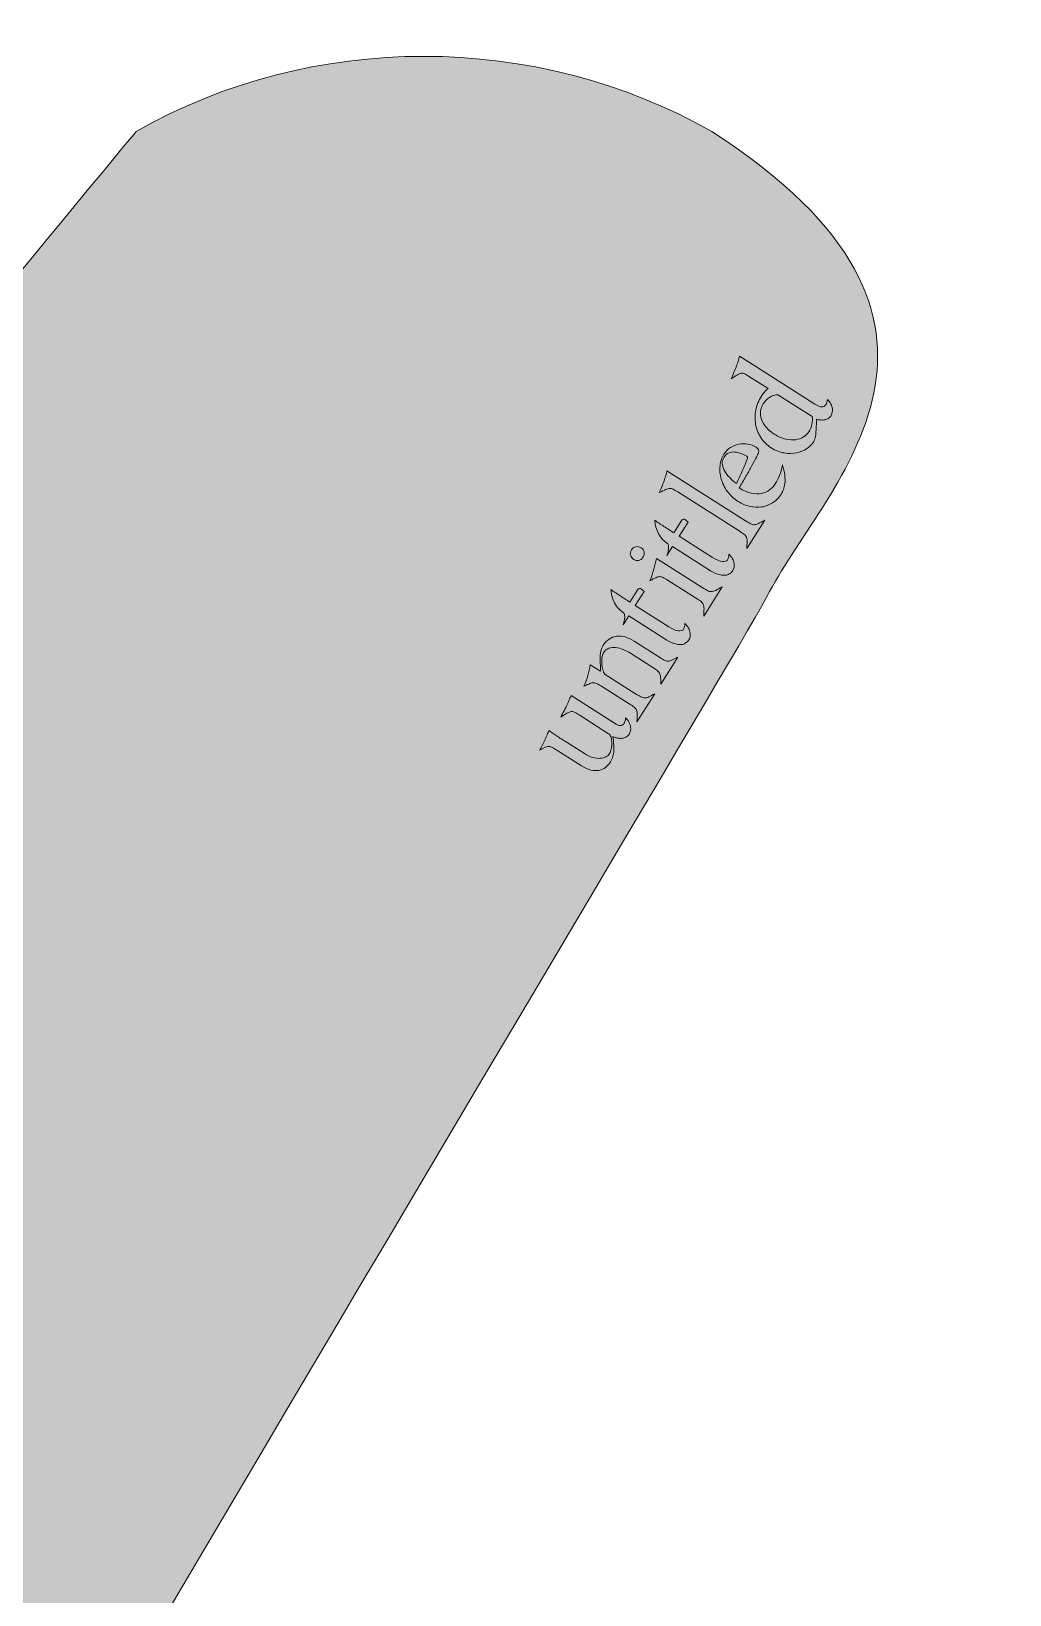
# Model space of a CAD drawing. Header units: millimetres. Extents: x -1358 to 1584, y -714 to 655.
# Drawn here: x -685.4 to -632.2, y 150.8 to 235.8 of the extents above; entities that cross this region are included whole.
import ezdxf

# ---------------------------------------------------------------- set-up
doc = ezdxf.new("R2010")
doc.units = ezdxf.units.MM
doc.header["$MEASUREMENT"] = 0
doc.layers.add('finished guitar', color=7, linetype='Continuous')

# ---------------------------------------------------------------- blocks, each defined once
blk = doc.blocks.new('block 356')
at = {"layer": 'finished guitar', "true_color": 0x000000}
h = blk.add_hatch(color=178, dxfattribs=at)
h.dxf.hatch_style = 2
edge = h.paths.add_edge_path()
edge.add_spline(control_points=[(-642.166, 215.508), (-642.139, 215.551), (-642.119, 215.598), (-642.106, 215.65), (-642.094, 215.702), (-642.084, 215.753), (-642.079, 215.803), (-641.997, 215.731), (-641.933, 215.65), (-641.888, 215.562), (-641.849, 215.483), (-641.822, 215.393), (-641.806, 215.289), (-641.79, 215.185), (-641.811, 215.072), (-641.869, 214.948), (-641.894, 214.889), (-641.94, 214.837), (-642.008, 214.792), (-642.077, 214.748), (-642.142, 214.718), (-642.205, 214.704), (-642.281, 214.69), (-642.358, 214.687), (-642.437, 214.693), (-642.517, 214.699), (-642.593, 214.713), (-642.668, 214.732), (-642.669, 214.646), (-642.672, 214.552), (-642.677, 214.448), (-642.683, 214.345), (-642.688, 214.248), (-642.692, 214.157), (-642.699, 213.967), (-642.717, 213.82), (-642.746, 213.715), (-642.776, 213.61), (-642.805, 213.536), (-642.832, 213.493), (-642.92, 213.355), (-643.043, 213.233), (-643.204, 213.128), (-643.364, 213.022), (-643.548, 212.948), (-643.756, 212.906), (-643.963, 212.864), (-644.185, 212.861), (-644.423, 212.898), (-644.66, 212.934), (-644.897, 213.029), (-645.136, 213.18), (-645.369, 213.328), (-645.557, 213.514), (-645.699, 213.738), (-645.841, 213.961), (-645.935, 214.201), (-645.981, 214.457), (-646.025, 214.712), (-646.022, 214.974), (-645.969, 215.241), (-645.916, 215.509), (-645.816, 215.76), (-645.668, 215.993), (-645.638, 216.041), (-645.589, 216.108), (-645.52, 216.195), (-645.451, 216.282), (-645.38, 216.352), (-645.306, 216.405), (-645.306, 216.405), (-646.307, 217.04), (-646.307, 217.04), (-646.417, 217.11), (-646.505, 217.162), (-646.57, 217.196), (-646.634, 217.231), (-646.698, 217.244), (-646.759, 217.237), (-646.82, 217.229), (-646.892, 217.202), (-646.972, 217.153), (-647.053, 217.105), (-647.164, 217.033), (-647.305, 216.937), (-647.265, 217.032), (-647.222, 217.134), (-647.177, 217.242), (-647.131, 217.351), (-647.087, 217.46), (-647.044, 217.57), (-647.001, 217.68), (-646.963, 217.785), (-646.93, 217.885), (-646.897, 217.985), (-646.871, 218.075), (-646.852, 218.157), (-646.852, 218.157), (-646.024, 217.632), (-646.024, 217.632), (-646.024, 217.632), (-642.754, 215.559), (-642.754, 215.559), (-642.754, 215.559), (-642.618, 215.473), (-642.618, 215.473), (-642.5, 215.418), (-642.403, 215.397), (-642.329, 215.41), (-642.254, 215.423), (-642.2, 215.455), (-642.166, 215.508)], knot_values=[0, 0, 0, 0, 1, 1, 1, 2, 2, 2, 3, 3, 3, 4, 4, 4, 5, 5, 5, 6, 6, 6, 7, 7, 7, 8, 8, 8, 9, 9, 9, 10, 10, 10, 11, 11, 11, 12, 12, 12, 13, 13, 13, 14, 14, 14, 15, 15, 15, 16, 16, 16, 17, 17, 17, 18, 18, 18, 19, 19, 19, 20, 20, 20, 21, 21, 21, 22, 22, 22, 23, 23, 23, 24, 24, 24, 25, 25, 25, 26, 26, 26, 27, 27, 27, 28, 28, 28, 29, 29, 29, 30, 30, 30, 31, 31, 31, 32, 32, 32, 33, 33, 33, 34, 34, 34, 35, 35, 35, 36, 36, 36, 37, 37, 37, 37], degree=3, periodic=1)
edge = h.paths.add_edge_path()
edge.add_spline(control_points=[(-643.08, 214.051), (-643.001, 214.175), (-642.948, 214.314), (-642.921, 214.467), (-642.894, 214.62), (-642.885, 214.757), (-642.896, 214.877), (-642.896, 214.877), (-644.764, 216.061), (-644.764, 216.061), (-644.936, 216.064), (-645.091, 216.016), (-645.228, 215.92), (-645.366, 215.824), (-645.479, 215.706), (-645.567, 215.568), (-645.618, 215.487), (-645.659, 215.385), (-645.691, 215.261), (-645.723, 215.137), (-645.724, 215.001), (-645.695, 214.853), (-645.666, 214.704), (-645.594, 214.548), (-645.478, 214.384), (-645.361, 214.22), (-645.182, 214.061), (-644.94, 213.908), (-644.735, 213.778), (-644.537, 213.692), (-644.343, 213.65), (-644.151, 213.608), (-643.972, 213.598), (-643.807, 213.62), (-643.643, 213.643), (-643.498, 213.693), (-643.373, 213.771), (-643.247, 213.848), (-643.149, 213.942), (-643.08, 214.051)], knot_values=[0, 0, 0, 0, 1, 1, 1, 2, 2, 2, 3, 3, 3, 4, 4, 4, 5, 5, 5, 6, 6, 6, 7, 7, 7, 8, 8, 8, 9, 9, 9, 10, 10, 10, 11, 11, 11, 12, 12, 12, 13, 13, 13, 13], degree=3, periodic=1)
h = blk.add_hatch(color=178, dxfattribs=at)
h.dxf.hatch_style = 2
edge = h.paths.add_edge_path()
edge.add_spline(control_points=[(-644.523, 212.25), (-644.454, 212.052), (-644.411, 211.869), (-644.394, 211.702), (-644.377, 211.534), (-644.375, 211.382), (-644.39, 211.248), (-644.405, 211.114), (-644.431, 211), (-644.467, 210.906), (-644.503, 210.812), (-644.539, 210.736), (-644.576, 210.679), (-644.709, 210.469), (-644.869, 210.306), (-645.058, 210.188), (-645.246, 210.07), (-645.445, 209.996), (-645.655, 209.965), (-645.865, 209.934), (-646.079, 209.944), (-646.297, 209.996), (-646.515, 210.047), (-646.724, 210.136), (-646.925, 210.263), (-647.163, 210.415), (-647.361, 210.595), (-647.518, 210.805), (-647.676, 211.016), (-647.785, 211.241), (-647.847, 211.48), (-647.924, 211.729), (-647.947, 211.971), (-647.918, 212.207), (-647.889, 212.442), (-647.817, 212.651), (-647.702, 212.831), (-647.609, 212.979), (-647.49, 213.1), (-647.348, 213.193), (-647.205, 213.287), (-647.054, 213.348), (-646.895, 213.378), (-646.736, 213.407), (-646.575, 213.409), (-646.411, 213.382), (-646.248, 213.355), (-646.097, 213.298), (-645.959, 213.21), (-645.895, 213.163), (-645.851, 213.119), (-645.826, 213.081), (-645.8, 213.041), (-645.797, 212.991), (-645.816, 212.929), (-645.831, 212.885), (-645.871, 212.8), (-645.937, 212.675), (-646.003, 212.55), (-646.085, 212.397), (-646.181, 212.219), (-646.278, 212.039), (-646.387, 211.844), (-646.507, 211.633), (-646.628, 211.422), (-646.751, 211.212), (-646.876, 211.005), (-646.645, 210.852), (-646.428, 210.754), (-646.224, 210.712), (-646.021, 210.669), (-645.834, 210.665), (-645.666, 210.699), (-645.498, 210.732), (-645.349, 210.795), (-645.221, 210.888), (-645.092, 210.98), (-644.988, 211.088), (-644.91, 211.212), (-644.819, 211.355), (-644.743, 211.507), (-644.681, 211.668), (-644.619, 211.829), (-644.566, 212.023), (-644.523, 212.25)], knot_values=[0, 0, 0, 0, 1, 1, 1, 2, 2, 2, 3, 3, 3, 4, 4, 4, 5, 5, 5, 6, 6, 6, 7, 7, 7, 8, 8, 8, 9, 9, 9, 10, 10, 10, 11, 11, 11, 12, 12, 12, 13, 13, 13, 14, 14, 14, 15, 15, 15, 16, 16, 16, 17, 17, 17, 18, 18, 18, 19, 19, 19, 20, 20, 20, 21, 21, 21, 22, 22, 22, 23, 23, 23, 24, 24, 24, 25, 25, 25, 26, 26, 26, 27, 27, 27, 28, 28, 28, 28], degree=3, periodic=1)
edge = h.paths.add_edge_path()
edge.add_spline(control_points=[(-647.753, 212.563), (-647.794, 212.476), (-647.806, 212.376), (-647.786, 212.264), (-647.768, 212.151), (-647.724, 212.035), (-647.657, 211.916), (-647.589, 211.796), (-647.501, 211.676), (-647.392, 211.557), (-647.284, 211.439), (-647.159, 211.331), (-647.02, 211.236), (-646.92, 211.447), (-646.823, 211.658), (-646.729, 211.869), (-646.635, 212.08), (-646.544, 212.298), (-646.455, 212.522), (-646.425, 212.59), (-646.415, 212.642), (-646.426, 212.679), (-646.436, 212.716), (-646.47, 212.745), (-646.529, 212.769), (-646.625, 212.817), (-646.732, 212.86), (-646.849, 212.897), (-646.966, 212.934), (-647.079, 212.953), (-647.189, 212.953), (-647.3, 212.953), (-647.405, 212.924), (-647.505, 212.867), (-647.604, 212.81), (-647.687, 212.708), (-647.753, 212.563)], knot_values=[0, 0, 0, 0, 1, 1, 1, 2, 2, 2, 3, 3, 3, 4, 4, 4, 5, 5, 5, 6, 6, 6, 7, 7, 7, 8, 8, 8, 9, 9, 9, 10, 10, 10, 11, 11, 11, 12, 12, 12, 12], degree=3, periodic=1)
h = blk.add_hatch(color=178, dxfattribs=at)
h.dxf.hatch_style = 2
edge = h.paths.add_edge_path()
edge.add_spline(control_points=[(-646.466, 207.697), (-646.454, 207.864), (-646.448, 207.995), (-646.447, 208.091), (-646.446, 208.187), (-646.458, 208.265), (-646.484, 208.325), (-646.51, 208.385), (-646.553, 208.438), (-646.614, 208.483), (-646.676, 208.529), (-646.764, 208.588), (-646.878, 208.66), (-646.878, 208.66), (-650.217, 210.777), (-650.217, 210.777), (-650.322, 210.844), (-650.406, 210.894), (-650.469, 210.926), (-650.532, 210.96), (-650.595, 210.975), (-650.66, 210.973), (-650.725, 210.97), (-650.798, 210.95), (-650.879, 210.911), (-650.961, 210.873), (-651.075, 210.816), (-651.222, 210.743), (-651.174, 210.839), (-651.128, 210.944), (-651.083, 211.056), (-651.039, 211.168), (-650.999, 211.276), (-650.963, 211.38), (-650.927, 211.485), (-650.895, 211.583), (-650.866, 211.675), (-650.838, 211.767), (-650.817, 211.85), (-650.805, 211.922), (-650.805, 211.922), (-649.818, 211.296), (-649.818, 211.296), (-649.818, 211.296), (-646.529, 209.211), (-646.529, 209.211), (-646.415, 209.138), (-646.324, 209.084), (-646.257, 209.048), (-646.189, 209.012), (-646.123, 208.995), (-646.058, 208.998), (-645.993, 209), (-645.918, 209.02), (-645.833, 209.06), (-645.748, 209.1), (-645.632, 209.16), (-645.487, 209.242), (-645.487, 209.242), (-646.466, 207.697), (-646.466, 207.697)], knot_values=[0, 0, 0, 0, 1, 1, 1, 2, 2, 2, 3, 3, 3, 4, 4, 4, 5, 5, 5, 6, 6, 6, 7, 7, 7, 8, 8, 8, 9, 9, 9, 10, 10, 10, 11, 11, 11, 12, 12, 12, 13, 13, 13, 14, 14, 14, 15, 15, 15, 16, 16, 16, 17, 17, 17, 18, 18, 18, 19, 19, 19, 20, 20, 20, 20], degree=3, periodic=1)
h = blk.add_hatch(color=178, dxfattribs=at)
h.dxf.hatch_style = 2
edge = h.paths.add_edge_path()
edge.add_spline(control_points=[(-649.905, 209.301), (-649.865, 209.306), (-649.83, 209.295), (-649.8, 209.27), (-649.778, 209.242), (-649.753, 209.218), (-649.725, 209.197), (-649.698, 209.177), (-649.674, 209.157), (-649.654, 209.137), (-649.654, 209.137), (-650.139, 208.372), (-650.139, 208.372), (-650.139, 208.372), (-648.323, 207.22), (-648.323, 207.22), (-648.141, 207.105), (-647.991, 207.037), (-647.871, 207.015), (-647.752, 206.992), (-647.652, 206.996), (-647.573, 207.026), (-647.558, 207.03), (-647.547, 207.034), (-647.539, 207.04), (-647.533, 207.045), (-647.522, 207.06), (-647.507, 207.084), (-647.48, 207.127), (-647.462, 207.176), (-647.454, 207.231), (-647.445, 207.286), (-647.441, 207.34), (-647.441, 207.393), (-647.354, 207.318), (-647.287, 207.236), (-647.238, 207.144), (-647.195, 207.064), (-647.166, 206.97), (-647.151, 206.863), (-647.135, 206.756), (-647.157, 206.639), (-647.219, 206.51), (-647.242, 206.452), (-647.291, 206.399), (-647.364, 206.352), (-647.437, 206.305), (-647.505, 206.274), (-647.567, 206.261), (-647.684, 206.234), (-647.806, 206.241), (-647.935, 206.283), (-648.074, 206.304), (-648.24, 206.376), (-648.43, 206.497), (-648.43, 206.497), (-650.497, 207.807), (-650.497, 207.807), (-650.497, 207.807), (-650.805, 207.321), (-650.805, 207.321), (-650.772, 207.426), (-650.746, 207.524), (-650.73, 207.614), (-650.714, 207.691), (-650.71, 207.765), (-650.718, 207.837), (-650.727, 207.909), (-650.75, 207.961), (-650.79, 207.992), (-650.912, 208.063), (-651.016, 208.153), (-651.102, 208.26), (-651.187, 208.368), (-651.256, 208.48), (-651.309, 208.597), (-651.362, 208.714), (-651.4, 208.83), (-651.424, 208.946), (-651.448, 209.061), (-651.46, 209.159), (-651.462, 209.241), (-651.32, 209.138), (-651.155, 209.024), (-650.966, 208.901), (-650.777, 208.778), (-650.599, 208.663), (-650.432, 208.557), (-650.432, 208.557), (-649.997, 209.244), (-649.997, 209.244), (-649.975, 209.277), (-649.945, 209.296), (-649.905, 209.301)], knot_values=[0, 0, 0, 0, 1, 1, 1, 2, 2, 2, 3, 3, 3, 4, 4, 4, 5, 5, 5, 6, 6, 6, 7, 7, 7, 8, 8, 8, 9, 9, 9, 10, 10, 10, 11, 11, 11, 12, 12, 12, 13, 13, 13, 14, 14, 14, 15, 15, 15, 16, 16, 16, 17, 17, 17, 18, 18, 18, 19, 19, 19, 20, 20, 20, 21, 21, 21, 22, 22, 22, 23, 23, 23, 24, 24, 24, 25, 25, 25, 26, 26, 26, 27, 27, 27, 28, 28, 28, 29, 29, 29, 30, 30, 30, 31, 31, 31, 31], degree=3, periodic=1)
h = blk.add_hatch(color=178, dxfattribs=at)
h.dxf.hatch_style = 2
edge = h.paths.add_edge_path()
edge.add_spline(control_points=[(-652.109, 207.225), (-652.167, 207.134), (-652.242, 207.078), (-652.335, 207.057), (-652.429, 207.037), (-652.521, 207.055), (-652.611, 207.112), (-652.702, 207.169), (-652.76, 207.247), (-652.786, 207.343), (-652.811, 207.439), (-652.796, 207.533), (-652.738, 207.624), (-652.681, 207.714), (-652.601, 207.772), (-652.498, 207.797), (-652.395, 207.822), (-652.299, 207.806), (-652.208, 207.749), (-652.117, 207.691), (-652.064, 207.612), (-652.047, 207.512), (-652.031, 207.411), (-652.051, 207.315), (-652.109, 207.225)], knot_values=[0, 0, 0, 0, 1, 1, 1, 2, 2, 2, 3, 3, 3, 4, 4, 4, 5, 5, 5, 6, 6, 6, 7, 7, 7, 8, 8, 8, 8], degree=3, periodic=1)
edge = h.paths.add_edge_path()
edge.add_spline(control_points=[(-648.803, 204.026), (-648.793, 204.2), (-648.788, 204.334), (-648.789, 204.429), (-648.79, 204.522), (-648.803, 204.601), (-648.83, 204.665), (-648.856, 204.728), (-648.903, 204.784), (-648.969, 204.833), (-649.035, 204.882), (-649.127, 204.944), (-649.247, 205.019), (-649.247, 205.019), (-650.734, 205.962), (-650.734, 205.962), (-650.848, 206.035), (-650.938, 206.088), (-651.003, 206.123), (-651.068, 206.157), (-651.132, 206.174), (-651.196, 206.175), (-651.259, 206.175), (-651.329, 206.156), (-651.407, 206.118), (-651.484, 206.08), (-651.593, 206.025), (-651.732, 205.953), (-651.565, 206.375), (-651.447, 206.778), (-651.377, 207.162), (-651.377, 207.162), (-650.476, 206.59), (-650.476, 206.59), (-650.476, 206.59), (-648.888, 205.584), (-648.888, 205.584), (-648.769, 205.509), (-648.674, 205.451), (-648.602, 205.412), (-648.529, 205.373), (-648.459, 205.355), (-648.39, 205.358), (-648.321, 205.361), (-648.243, 205.385), (-648.154, 205.429), (-648.066, 205.474), (-647.946, 205.538), (-647.793, 205.621), (-647.793, 205.621), (-648.803, 204.026), (-648.803, 204.026)], knot_values=[0, 0, 0, 0, 1, 1, 1, 2, 2, 2, 3, 3, 3, 4, 4, 4, 5, 5, 5, 6, 6, 6, 7, 7, 7, 8, 8, 8, 9, 9, 9, 10, 10, 10, 11, 11, 11, 12, 12, 12, 13, 13, 13, 14, 14, 14, 15, 15, 15, 16, 16, 16, 17, 17, 17, 17], degree=3, periodic=1)
h = blk.add_hatch(color=178, dxfattribs=at)
h.dxf.hatch_style = 2
edge = h.paths.add_edge_path()
edge.add_spline(control_points=[(-652.294, 205.533), (-652.254, 205.538), (-652.22, 205.527), (-652.189, 205.501), (-652.167, 205.473), (-652.142, 205.449), (-652.115, 205.429), (-652.087, 205.408), (-652.064, 205.388), (-652.043, 205.368), (-652.043, 205.368), (-652.528, 204.603), (-652.528, 204.603), (-652.528, 204.603), (-650.711, 203.452), (-650.711, 203.452), (-650.53, 203.337), (-650.38, 203.268), (-650.26, 203.246), (-650.141, 203.224), (-650.042, 203.228), (-649.962, 203.258), (-649.947, 203.261), (-649.936, 203.266), (-649.929, 203.271), (-649.922, 203.277), (-649.911, 203.292), (-649.896, 203.315), (-649.869, 203.358), (-649.851, 203.407), (-649.843, 203.462), (-649.834, 203.517), (-649.83, 203.571), (-649.83, 203.625), (-649.744, 203.55), (-649.676, 203.467), (-649.627, 203.376), (-649.584, 203.295), (-649.555, 203.201), (-649.539, 203.095), (-649.523, 202.988), (-649.546, 202.87), (-649.608, 202.742), (-649.632, 202.683), (-649.68, 202.631), (-649.753, 202.584), (-649.827, 202.536), (-649.894, 202.506), (-649.957, 202.492), (-650.073, 202.466), (-650.195, 202.473), (-650.323, 202.514), (-650.463, 202.536), (-650.629, 202.607), (-650.82, 202.728), (-650.82, 202.728), (-652.886, 204.038), (-652.886, 204.038), (-652.886, 204.038), (-653.194, 203.552), (-653.194, 203.552), (-653.161, 203.658), (-653.135, 203.755), (-653.119, 203.845), (-653.103, 203.922), (-653.099, 203.997), (-653.107, 204.069), (-653.115, 204.14), (-653.139, 204.192), (-653.179, 204.224), (-653.301, 204.295), (-653.405, 204.384), (-653.491, 204.492), (-653.576, 204.599), (-653.645, 204.712), (-653.698, 204.829), (-653.751, 204.946), (-653.789, 205.062), (-653.813, 205.177), (-653.837, 205.293), (-653.849, 205.391), (-653.851, 205.472), (-653.71, 205.369), (-653.544, 205.256), (-653.355, 205.133), (-653.166, 205.009), (-652.988, 204.895), (-652.821, 204.789), (-652.821, 204.789), (-652.386, 205.475), (-652.386, 205.475), (-652.364, 205.509), (-652.334, 205.528), (-652.294, 205.533)], knot_values=[0, 0, 0, 0, 1, 1, 1, 2, 2, 2, 3, 3, 3, 4, 4, 4, 5, 5, 5, 6, 6, 6, 7, 7, 7, 8, 8, 8, 9, 9, 9, 10, 10, 10, 11, 11, 11, 12, 12, 12, 13, 13, 13, 14, 14, 14, 15, 15, 15, 16, 16, 16, 17, 17, 17, 18, 18, 18, 19, 19, 19, 20, 20, 20, 21, 21, 21, 22, 22, 22, 23, 23, 23, 24, 24, 24, 25, 25, 25, 26, 26, 26, 27, 27, 27, 28, 28, 28, 29, 29, 29, 30, 30, 30, 31, 31, 31, 31], degree=3, periodic=1)
h = blk.add_hatch(color=178, dxfattribs=at)
h.dxf.hatch_style = 2
edge = h.paths.add_edge_path()
edge.add_spline(control_points=[(-651.14, 200.325), (-651.139, 200.485), (-651.142, 200.608), (-651.15, 200.697), (-651.157, 200.785), (-651.176, 200.859), (-651.205, 200.918), (-651.235, 200.977), (-651.283, 201.03), (-651.349, 201.079), (-651.415, 201.127), (-651.507, 201.189), (-651.626, 201.265), (-651.626, 201.265), (-652.792, 202.004), (-652.792, 202.004), (-652.916, 202.082), (-653.048, 202.151), (-653.188, 202.21), (-653.328, 202.268), (-653.464, 202.304), (-653.596, 202.317), (-653.728, 202.33), (-653.852, 202.316), (-653.968, 202.276), (-654.084, 202.235), (-654.179, 202.158), (-654.252, 202.042), (-654.297, 201.971), (-654.327, 201.872), (-654.343, 201.748), (-654.358, 201.623), (-654.36, 201.5), (-654.347, 201.378), (-654.334, 201.256), (-654.312, 201.146), (-654.28, 201.048), (-654.248, 200.951), (-654.211, 200.889), (-654.168, 200.861), (-654.168, 200.861), (-652.509, 199.81), (-652.509, 199.81), (-652.385, 199.731), (-652.288, 199.673), (-652.218, 199.636), (-652.149, 199.598), (-652.08, 199.579), (-652.015, 199.578), (-651.948, 199.576), (-651.874, 199.596), (-651.792, 199.635), (-651.711, 199.675), (-651.602, 199.733), (-651.466, 199.81), (-651.466, 199.81), (-652.436, 198.28), (-652.436, 198.28), (-652.426, 198.454), (-652.42, 198.587), (-652.419, 198.68), (-652.417, 198.772), (-652.429, 198.85), (-652.456, 198.914), (-652.482, 198.977), (-652.527, 199.033), (-652.591, 199.08), (-652.655, 199.127), (-652.744, 199.186), (-652.858, 199.259), (-652.858, 199.259), (-654.317, 200.184), (-654.317, 200.184), (-654.431, 200.256), (-654.522, 200.311), (-654.59, 200.347), (-654.657, 200.383), (-654.721, 200.402), (-654.783, 200.404), (-654.845, 200.407), (-654.917, 200.392), (-654.998, 200.36), (-655.078, 200.327), (-655.185, 200.28), (-655.318, 200.217), (-655.238, 200.407), (-655.167, 200.6), (-655.107, 200.796), (-655.045, 200.993), (-655.002, 201.185), (-654.976, 201.374), (-654.976, 201.374), (-654.413, 201.027), (-654.413, 201.027), (-654.421, 201.132), (-654.426, 201.24), (-654.429, 201.352), (-654.431, 201.464), (-654.433, 201.587), (-654.434, 201.722), (-654.438, 201.864), (-654.428, 201.993), (-654.405, 202.109), (-654.381, 202.225), (-654.337, 202.335), (-654.27, 202.44), (-654.089, 202.726), (-653.848, 202.889), (-653.549, 202.93), (-653.249, 202.97), (-652.927, 202.882), (-652.584, 202.664), (-652.584, 202.664), (-651.24, 201.812), (-651.24, 201.812), (-651.121, 201.736), (-651.025, 201.679), (-650.953, 201.64), (-650.881, 201.601), (-650.813, 201.581), (-650.75, 201.581), (-650.686, 201.581), (-650.615, 201.598), (-650.537, 201.632), (-650.458, 201.666), (-650.35, 201.719), (-650.21, 201.791), (-650.21, 201.791), (-651.14, 200.325), (-651.14, 200.325)], knot_values=[0, 0, 0, 0, 1, 1, 1, 2, 2, 2, 3, 3, 3, 4, 4, 4, 5, 5, 5, 6, 6, 6, 7, 7, 7, 8, 8, 8, 9, 9, 9, 10, 10, 10, 11, 11, 11, 12, 12, 12, 13, 13, 13, 14, 14, 14, 15, 15, 15, 16, 16, 16, 17, 17, 17, 18, 18, 18, 19, 19, 19, 20, 20, 20, 21, 21, 21, 22, 22, 22, 23, 23, 23, 24, 24, 24, 25, 25, 25, 26, 26, 26, 27, 27, 27, 28, 28, 28, 29, 29, 29, 30, 30, 30, 31, 31, 31, 32, 32, 32, 33, 33, 33, 34, 34, 34, 35, 35, 35, 36, 36, 36, 37, 37, 37, 38, 38, 38, 39, 39, 39, 40, 40, 40, 41, 41, 41, 42, 42, 42, 43, 43, 43, 43], degree=3, periodic=1)
h = blk.add_hatch(color=178, dxfattribs=at)
h.dxf.hatch_style = 2
edge = h.paths.add_edge_path()
edge.add_spline(control_points=[(-653.142, 198.196), (-653.114, 198.238), (-653.094, 198.286), (-653.081, 198.338), (-653.068, 198.39), (-653.062, 198.442), (-653.062, 198.496), (-652.98, 198.424), (-652.914, 198.342), (-652.865, 198.251), (-652.823, 198.171), (-652.794, 198.079), (-652.779, 197.976), (-652.765, 197.873), (-652.786, 197.76), (-652.844, 197.637), (-652.868, 197.578), (-652.916, 197.526), (-652.988, 197.481), (-653.06, 197.437), (-653.126, 197.407), (-653.189, 197.394), (-653.259, 197.378), (-653.327, 197.374), (-653.392, 197.382), (-653.457, 197.39), (-653.526, 197.404), (-653.6, 197.424), (-653.652, 197.437), (-653.7, 197.457), (-653.743, 197.484), (-653.708, 197.201), (-653.692, 196.947), (-653.695, 196.722), (-653.698, 196.496), (-653.759, 196.288), (-653.88, 196.098), (-653.953, 195.983), (-654.04, 195.885), (-654.142, 195.803), (-654.244, 195.72), (-654.362, 195.666), (-654.495, 195.64), (-654.628, 195.615), (-654.776, 195.62), (-654.937, 195.655), (-655.099, 195.691), (-655.272, 195.767), (-655.458, 195.885), (-655.458, 195.885), (-656.802, 196.737), (-656.802, 196.737), (-656.893, 196.795), (-656.965, 196.839), (-657.019, 196.87), (-657.073, 196.9), (-657.12, 196.922), (-657.16, 196.934), (-657.199, 196.945), (-657.238, 196.946), (-657.277, 196.938), (-657.316, 196.929), (-657.368, 196.915), (-657.433, 196.897), (-657.433, 196.897), (-657.728, 196.733), (-657.728, 196.733), (-657.687, 196.807), (-657.643, 196.892), (-657.595, 196.989), (-657.547, 197.086), (-657.5, 197.183), (-657.454, 197.283), (-657.408, 197.382), (-657.366, 197.478), (-657.326, 197.572), (-657.287, 197.665), (-657.254, 197.744), (-657.227, 197.808), (-657.123, 197.729), (-656.988, 197.635), (-656.823, 197.527), (-656.658, 197.419), (-656.461, 197.293), (-656.232, 197.147), (-656.232, 197.147), (-655.295, 196.554), (-655.295, 196.554), (-655.142, 196.457), (-654.994, 196.388), (-654.85, 196.346), (-654.706, 196.305), (-654.573, 196.287), (-654.453, 196.294), (-654.331, 196.3), (-654.225, 196.326), (-654.133, 196.37), (-654.041, 196.415), (-653.971, 196.475), (-653.923, 196.551), (-653.884, 196.613), (-653.853, 196.698), (-653.831, 196.807), (-653.809, 196.916), (-653.799, 197.024), (-653.801, 197.132), (-653.803, 197.239), (-653.818, 197.341), (-653.848, 197.436), (-653.878, 197.532), (-653.921, 197.598), (-653.979, 197.634), (-653.979, 197.634), (-655.588, 198.654), (-655.588, 198.654), (-655.678, 198.711), (-655.75, 198.755), (-655.805, 198.786), (-655.858, 198.817), (-655.907, 198.836), (-655.949, 198.843), (-655.991, 198.85), (-656.034, 198.843), (-656.077, 198.823), (-656.119, 198.803), (-656.178, 198.777), (-656.252, 198.744), (-656.252, 198.744), (-656.586, 198.534), (-656.586, 198.534), (-656.521, 198.647), (-656.459, 198.763), (-656.4, 198.883), (-656.341, 199.002), (-656.286, 199.115), (-656.236, 199.22), (-656.186, 199.325), (-656.143, 199.42), (-656.106, 199.504), (-656.07, 199.587), (-656.043, 199.654), (-656.025, 199.703), (-656.025, 199.703), (-653.709, 198.234), (-653.709, 198.234), (-653.709, 198.234), (-653.573, 198.148), (-653.573, 198.148), (-653.457, 198.088), (-653.364, 198.068), (-653.295, 198.088), (-653.226, 198.107), (-653.175, 198.143), (-653.142, 198.196)], knot_values=[0, 0, 0, 0, 1, 1, 1, 2, 2, 2, 3, 3, 3, 4, 4, 4, 5, 5, 5, 6, 6, 6, 7, 7, 7, 8, 8, 8, 9, 9, 9, 10, 10, 10, 11, 11, 11, 12, 12, 12, 13, 13, 13, 14, 14, 14, 15, 15, 15, 16, 16, 16, 17, 17, 17, 18, 18, 18, 19, 19, 19, 20, 20, 20, 21, 21, 21, 22, 22, 22, 23, 23, 23, 24, 24, 24, 25, 25, 25, 26, 26, 26, 27, 27, 27, 28, 28, 28, 29, 29, 29, 30, 30, 30, 31, 31, 31, 32, 32, 32, 33, 33, 33, 34, 34, 34, 35, 35, 35, 36, 36, 36, 37, 37, 37, 38, 38, 38, 39, 39, 39, 40, 40, 40, 41, 41, 41, 42, 42, 42, 43, 43, 43, 44, 44, 44, 45, 45, 45, 46, 46, 46, 47, 47, 47, 48, 48, 48, 49, 49, 49, 50, 50, 50, 51, 51, 51, 51], degree=3, periodic=1)
at = {"layer": 'finished guitar', "lineweight": 0}
for points, knots in [([(-642.166, 215.508), (-642.139, 215.551), (-642.119, 215.598), (-642.106, 215.65), (-642.094, 215.702), (-642.084, 215.753), (-642.079, 215.803), (-641.997, 215.731), (-641.933, 215.65), (-641.888, 215.562), (-641.849, 215.483), (-641.822, 215.393), (-641.806, 215.289), (-641.79, 215.185), (-641.811, 215.072), (-641.869, 214.948), (-641.894, 214.889), (-641.94, 214.837), (-642.008, 214.792), (-642.077, 214.748), (-642.142, 214.718), (-642.205, 214.704), (-642.281, 214.69), (-642.358, 214.687), (-642.437, 214.693), (-642.517, 214.699), (-642.593, 214.713), (-642.668, 214.732), (-642.669, 214.646), (-642.672, 214.552), (-642.677, 214.448), (-642.683, 214.345), (-642.688, 214.248), (-642.692, 214.157), (-642.699, 213.967), (-642.717, 213.82), (-642.746, 213.715), (-642.776, 213.61), (-642.805, 213.536), (-642.832, 213.493), (-642.92, 213.355), (-643.043, 213.233), (-643.204, 213.128), (-643.364, 213.022), (-643.548, 212.948), (-643.756, 212.906), (-643.963, 212.864), (-644.185, 212.861), (-644.423, 212.898), (-644.66, 212.934), (-644.897, 213.029), (-645.136, 213.18), (-645.369, 213.328), (-645.557, 213.514), (-645.699, 213.738), (-645.841, 213.961), (-645.935, 214.201), (-645.981, 214.457), (-646.025, 214.712), (-646.022, 214.974), (-645.969, 215.241), (-645.916, 215.509), (-645.816, 215.76), (-645.668, 215.993), (-645.638, 216.041), (-645.589, 216.108), (-645.52, 216.195), (-645.451, 216.282), (-645.38, 216.352), (-645.306, 216.405), (-645.306, 216.405), (-646.307, 217.04), (-646.307, 217.04), (-646.417, 217.11), (-646.505, 217.162), (-646.57, 217.196), (-646.634, 217.231), (-646.698, 217.244), (-646.759, 217.237), (-646.82, 217.229), (-646.892, 217.202), (-646.972, 217.153), (-647.053, 217.105), (-647.164, 217.033), (-647.305, 216.937), (-647.265, 217.032), (-647.222, 217.134), (-647.177, 217.242), (-647.131, 217.351), (-647.087, 217.46), (-647.044, 217.57), (-647.001, 217.68), (-646.963, 217.785), (-646.93, 217.885), (-646.897, 217.985), (-646.871, 218.075), (-646.852, 218.157), (-646.852, 218.157), (-646.024, 217.632), (-646.024, 217.632), (-646.024, 217.632), (-642.754, 215.559), (-642.754, 215.559), (-642.754, 215.559), (-642.618, 215.473), (-642.618, 215.473), (-642.5, 215.418), (-642.403, 215.397), (-642.329, 215.41), (-642.254, 215.423), (-642.2, 215.455), (-642.166, 215.508)], [0, 0, 0, 0, 1, 1, 1, 2, 2, 2, 3, 3, 3, 4, 4, 4, 5, 5, 5, 6, 6, 6, 7, 7, 7, 8, 8, 8, 9, 9, 9, 10, 10, 10, 11, 11, 11, 12, 12, 12, 13, 13, 13, 14, 14, 14, 15, 15, 15, 16, 16, 16, 17, 17, 17, 18, 18, 18, 19, 19, 19, 20, 20, 20, 21, 21, 21, 22, 22, 22, 23, 23, 23, 24, 24, 24, 25, 25, 25, 26, 26, 26, 27, 27, 27, 28, 28, 28, 29, 29, 29, 30, 30, 30, 31, 31, 31, 32, 32, 32, 33, 33, 33, 34, 34, 34, 35, 35, 35, 36, 36, 36, 37, 37, 37, 37]), ([(-643.08, 214.051), (-643.001, 214.175), (-642.948, 214.314), (-642.921, 214.467), (-642.894, 214.62), (-642.885, 214.757), (-642.896, 214.877), (-642.896, 214.877), (-644.764, 216.061), (-644.764, 216.061), (-644.936, 216.064), (-645.091, 216.016), (-645.228, 215.92), (-645.366, 215.824), (-645.479, 215.706), (-645.567, 215.568), (-645.618, 215.487), (-645.659, 215.385), (-645.691, 215.261), (-645.723, 215.137), (-645.724, 215.001), (-645.695, 214.853), (-645.666, 214.704), (-645.594, 214.548), (-645.478, 214.384), (-645.361, 214.22), (-645.182, 214.061), (-644.94, 213.908), (-644.735, 213.778), (-644.537, 213.692), (-644.343, 213.65), (-644.151, 213.608), (-643.972, 213.598), (-643.807, 213.62), (-643.643, 213.643), (-643.498, 213.693), (-643.373, 213.771), (-643.247, 213.848), (-643.149, 213.942), (-643.08, 214.051)], [0, 0, 0, 0, 1, 1, 1, 2, 2, 2, 3, 3, 3, 4, 4, 4, 5, 5, 5, 6, 6, 6, 7, 7, 7, 8, 8, 8, 9, 9, 9, 10, 10, 10, 11, 11, 11, 12, 12, 12, 13, 13, 13, 13]), ([(-644.523, 212.25), (-644.454, 212.052), (-644.411, 211.869), (-644.394, 211.702), (-644.377, 211.534), (-644.375, 211.382), (-644.39, 211.248), (-644.405, 211.114), (-644.431, 211), (-644.467, 210.906), (-644.503, 210.812), (-644.539, 210.736), (-644.576, 210.679), (-644.709, 210.469), (-644.869, 210.306), (-645.058, 210.188), (-645.246, 210.07), (-645.445, 209.996), (-645.655, 209.965), (-645.865, 209.934), (-646.079, 209.944), (-646.297, 209.996), (-646.515, 210.047), (-646.724, 210.136), (-646.925, 210.263), (-647.163, 210.415), (-647.361, 210.595), (-647.518, 210.805), (-647.676, 211.016), (-647.785, 211.241), (-647.847, 211.48), (-647.924, 211.729), (-647.947, 211.971), (-647.918, 212.207), (-647.889, 212.442), (-647.817, 212.651), (-647.702, 212.831), (-647.609, 212.979), (-647.49, 213.1), (-647.348, 213.193), (-647.205, 213.287), (-647.054, 213.348), (-646.895, 213.378), (-646.736, 213.407), (-646.575, 213.409), (-646.411, 213.382), (-646.248, 213.355), (-646.097, 213.298), (-645.959, 213.21), (-645.895, 213.163), (-645.851, 213.119), (-645.826, 213.081), (-645.8, 213.041), (-645.797, 212.991), (-645.816, 212.929), (-645.831, 212.885), (-645.871, 212.8), (-645.937, 212.675), (-646.003, 212.55), (-646.085, 212.397), (-646.181, 212.219), (-646.278, 212.039), (-646.387, 211.844), (-646.507, 211.633), (-646.628, 211.422), (-646.751, 211.212), (-646.876, 211.005), (-646.645, 210.852), (-646.428, 210.754), (-646.224, 210.712), (-646.021, 210.669), (-645.834, 210.665), (-645.666, 210.699), (-645.498, 210.732), (-645.349, 210.795), (-645.221, 210.888), (-645.092, 210.98), (-644.988, 211.088), (-644.91, 211.212), (-644.819, 211.355), (-644.743, 211.507), (-644.681, 211.668), (-644.619, 211.829), (-644.566, 212.023), (-644.523, 212.25)], [0, 0, 0, 0, 1, 1, 1, 2, 2, 2, 3, 3, 3, 4, 4, 4, 5, 5, 5, 6, 6, 6, 7, 7, 7, 8, 8, 8, 9, 9, 9, 10, 10, 10, 11, 11, 11, 12, 12, 12, 13, 13, 13, 14, 14, 14, 15, 15, 15, 16, 16, 16, 17, 17, 17, 18, 18, 18, 19, 19, 19, 20, 20, 20, 21, 21, 21, 22, 22, 22, 23, 23, 23, 24, 24, 24, 25, 25, 25, 26, 26, 26, 27, 27, 27, 28, 28, 28, 28]), ([(-647.753, 212.563), (-647.794, 212.476), (-647.806, 212.376), (-647.786, 212.264), (-647.768, 212.151), (-647.724, 212.035), (-647.657, 211.916), (-647.589, 211.796), (-647.501, 211.676), (-647.392, 211.557), (-647.284, 211.439), (-647.159, 211.331), (-647.02, 211.236), (-646.92, 211.447), (-646.823, 211.658), (-646.729, 211.869), (-646.635, 212.08), (-646.544, 212.298), (-646.455, 212.522), (-646.425, 212.59), (-646.415, 212.642), (-646.426, 212.679), (-646.436, 212.716), (-646.47, 212.745), (-646.529, 212.769), (-646.625, 212.817), (-646.732, 212.86), (-646.849, 212.897), (-646.966, 212.934), (-647.079, 212.953), (-647.189, 212.953), (-647.3, 212.953), (-647.405, 212.924), (-647.505, 212.867), (-647.604, 212.81), (-647.687, 212.708), (-647.753, 212.563)], [0, 0, 0, 0, 1, 1, 1, 2, 2, 2, 3, 3, 3, 4, 4, 4, 5, 5, 5, 6, 6, 6, 7, 7, 7, 8, 8, 8, 9, 9, 9, 10, 10, 10, 11, 11, 11, 12, 12, 12, 12]), ([(-646.466, 207.697), (-646.454, 207.864), (-646.448, 207.995), (-646.447, 208.091), (-646.446, 208.187), (-646.458, 208.265), (-646.484, 208.325), (-646.51, 208.385), (-646.553, 208.438), (-646.614, 208.483), (-646.676, 208.529), (-646.764, 208.588), (-646.878, 208.66), (-646.878, 208.66), (-650.217, 210.777), (-650.217, 210.777), (-650.322, 210.844), (-650.406, 210.894), (-650.469, 210.926), (-650.532, 210.96), (-650.595, 210.975), (-650.66, 210.973), (-650.725, 210.97), (-650.798, 210.95), (-650.879, 210.911), (-650.961, 210.873), (-651.075, 210.816), (-651.222, 210.743), (-651.174, 210.839), (-651.128, 210.944), (-651.083, 211.056), (-651.039, 211.168), (-650.999, 211.276), (-650.963, 211.38), (-650.927, 211.485), (-650.895, 211.583), (-650.866, 211.675), (-650.838, 211.767), (-650.817, 211.85), (-650.805, 211.922), (-650.805, 211.922), (-649.818, 211.296), (-649.818, 211.296), (-649.818, 211.296), (-646.529, 209.211), (-646.529, 209.211), (-646.415, 209.138), (-646.324, 209.084), (-646.257, 209.048), (-646.189, 209.012), (-646.123, 208.995), (-646.058, 208.998), (-645.993, 209), (-645.918, 209.02), (-645.833, 209.06), (-645.748, 209.1), (-645.632, 209.16), (-645.487, 209.242), (-645.487, 209.242), (-646.466, 207.697), (-646.466, 207.697)], [0, 0, 0, 0, 1, 1, 1, 2, 2, 2, 3, 3, 3, 4, 4, 4, 5, 5, 5, 6, 6, 6, 7, 7, 7, 8, 8, 8, 9, 9, 9, 10, 10, 10, 11, 11, 11, 12, 12, 12, 13, 13, 13, 14, 14, 14, 15, 15, 15, 16, 16, 16, 17, 17, 17, 18, 18, 18, 19, 19, 19, 20, 20, 20, 20]), ([(-649.905, 209.301), (-649.865, 209.306), (-649.83, 209.295), (-649.8, 209.27), (-649.778, 209.242), (-649.753, 209.218), (-649.725, 209.197), (-649.698, 209.177), (-649.674, 209.157), (-649.654, 209.137), (-649.654, 209.137), (-650.139, 208.372), (-650.139, 208.372), (-650.139, 208.372), (-648.323, 207.22), (-648.323, 207.22), (-648.141, 207.105), (-647.991, 207.037), (-647.871, 207.015), (-647.752, 206.992), (-647.652, 206.996), (-647.573, 207.026), (-647.558, 207.03), (-647.547, 207.034), (-647.539, 207.04), (-647.533, 207.045), (-647.522, 207.06), (-647.507, 207.084), (-647.48, 207.127), (-647.462, 207.176), (-647.454, 207.231), (-647.445, 207.286), (-647.441, 207.34), (-647.441, 207.393), (-647.354, 207.318), (-647.287, 207.236), (-647.238, 207.144), (-647.195, 207.064), (-647.166, 206.97), (-647.151, 206.863), (-647.135, 206.756), (-647.157, 206.639), (-647.219, 206.51), (-647.242, 206.452), (-647.291, 206.399), (-647.364, 206.352), (-647.437, 206.305), (-647.505, 206.274), (-647.567, 206.261), (-647.684, 206.234), (-647.806, 206.241), (-647.935, 206.283), (-648.074, 206.304), (-648.24, 206.376), (-648.43, 206.497), (-648.43, 206.497), (-650.497, 207.807), (-650.497, 207.807), (-650.497, 207.807), (-650.805, 207.321), (-650.805, 207.321), (-650.772, 207.426), (-650.746, 207.524), (-650.73, 207.614), (-650.714, 207.691), (-650.71, 207.765), (-650.718, 207.837), (-650.727, 207.909), (-650.75, 207.961), (-650.79, 207.992), (-650.912, 208.063), (-651.016, 208.153), (-651.102, 208.26), (-651.187, 208.368), (-651.256, 208.48), (-651.309, 208.597), (-651.362, 208.714), (-651.4, 208.83), (-651.424, 208.946), (-651.448, 209.061), (-651.46, 209.159), (-651.462, 209.241), (-651.32, 209.138), (-651.155, 209.024), (-650.966, 208.901), (-650.777, 208.778), (-650.599, 208.663), (-650.432, 208.557), (-650.432, 208.557), (-649.997, 209.244), (-649.997, 209.244), (-649.975, 209.277), (-649.945, 209.296), (-649.905, 209.301)], [0, 0, 0, 0, 1, 1, 1, 2, 2, 2, 3, 3, 3, 4, 4, 4, 5, 5, 5, 6, 6, 6, 7, 7, 7, 8, 8, 8, 9, 9, 9, 10, 10, 10, 11, 11, 11, 12, 12, 12, 13, 13, 13, 14, 14, 14, 15, 15, 15, 16, 16, 16, 17, 17, 17, 18, 18, 18, 19, 19, 19, 20, 20, 20, 21, 21, 21, 22, 22, 22, 23, 23, 23, 24, 24, 24, 25, 25, 25, 26, 26, 26, 27, 27, 27, 28, 28, 28, 29, 29, 29, 30, 30, 30, 31, 31, 31, 31]), ([(-652.109, 207.225), (-652.167, 207.134), (-652.242, 207.078), (-652.335, 207.057), (-652.429, 207.037), (-652.521, 207.055), (-652.611, 207.112), (-652.702, 207.169), (-652.76, 207.247), (-652.786, 207.343), (-652.811, 207.439), (-652.796, 207.533), (-652.738, 207.624), (-652.681, 207.714), (-652.601, 207.772), (-652.498, 207.797), (-652.395, 207.822), (-652.299, 207.806), (-652.208, 207.749), (-652.117, 207.691), (-652.064, 207.612), (-652.047, 207.512), (-652.031, 207.411), (-652.051, 207.315), (-652.109, 207.225)], [0, 0, 0, 0, 1, 1, 1, 2, 2, 2, 3, 3, 3, 4, 4, 4, 5, 5, 5, 6, 6, 6, 7, 7, 7, 8, 8, 8, 8]), ([(-648.803, 204.026), (-648.793, 204.2), (-648.788, 204.334), (-648.789, 204.429), (-648.79, 204.522), (-648.803, 204.601), (-648.83, 204.665), (-648.856, 204.728), (-648.903, 204.784), (-648.969, 204.833), (-649.035, 204.882), (-649.127, 204.944), (-649.247, 205.019), (-649.247, 205.019), (-650.734, 205.962), (-650.734, 205.962), (-650.848, 206.035), (-650.938, 206.088), (-651.003, 206.123), (-651.068, 206.157), (-651.132, 206.174), (-651.196, 206.175), (-651.259, 206.175), (-651.329, 206.156), (-651.407, 206.118), (-651.484, 206.08), (-651.593, 206.025), (-651.732, 205.953), (-651.565, 206.375), (-651.447, 206.778), (-651.377, 207.162), (-651.377, 207.162), (-650.476, 206.59), (-650.476, 206.59), (-650.476, 206.59), (-648.888, 205.584), (-648.888, 205.584), (-648.769, 205.509), (-648.674, 205.451), (-648.602, 205.412), (-648.529, 205.373), (-648.459, 205.355), (-648.39, 205.358), (-648.321, 205.361), (-648.243, 205.385), (-648.154, 205.429), (-648.066, 205.474), (-647.946, 205.538), (-647.793, 205.621), (-647.793, 205.621), (-648.803, 204.026), (-648.803, 204.026)], [0, 0, 0, 0, 1, 1, 1, 2, 2, 2, 3, 3, 3, 4, 4, 4, 5, 5, 5, 6, 6, 6, 7, 7, 7, 8, 8, 8, 9, 9, 9, 10, 10, 10, 11, 11, 11, 12, 12, 12, 13, 13, 13, 14, 14, 14, 15, 15, 15, 16, 16, 16, 17, 17, 17, 17]), ([(-652.294, 205.533), (-652.254, 205.538), (-652.22, 205.527), (-652.189, 205.501), (-652.167, 205.473), (-652.142, 205.449), (-652.115, 205.429), (-652.087, 205.408), (-652.064, 205.388), (-652.043, 205.368), (-652.043, 205.368), (-652.528, 204.603), (-652.528, 204.603), (-652.528, 204.603), (-650.711, 203.452), (-650.711, 203.452), (-650.53, 203.337), (-650.38, 203.268), (-650.26, 203.246), (-650.141, 203.224), (-650.042, 203.228), (-649.962, 203.258), (-649.947, 203.261), (-649.936, 203.266), (-649.929, 203.271), (-649.922, 203.277), (-649.911, 203.292), (-649.896, 203.315), (-649.869, 203.358), (-649.851, 203.407), (-649.843, 203.462), (-649.834, 203.517), (-649.83, 203.571), (-649.83, 203.625), (-649.744, 203.55), (-649.676, 203.467), (-649.627, 203.376), (-649.584, 203.295), (-649.555, 203.201), (-649.539, 203.095), (-649.523, 202.988), (-649.546, 202.87), (-649.608, 202.742), (-649.632, 202.683), (-649.68, 202.631), (-649.753, 202.584), (-649.827, 202.536), (-649.894, 202.506), (-649.957, 202.492), (-650.073, 202.466), (-650.195, 202.473), (-650.323, 202.514), (-650.463, 202.536), (-650.629, 202.607), (-650.82, 202.728), (-650.82, 202.728), (-652.886, 204.038), (-652.886, 204.038), (-652.886, 204.038), (-653.194, 203.552), (-653.194, 203.552), (-653.161, 203.658), (-653.135, 203.755), (-653.119, 203.845), (-653.103, 203.922), (-653.099, 203.997), (-653.107, 204.069), (-653.115, 204.14), (-653.139, 204.192), (-653.179, 204.224), (-653.301, 204.295), (-653.405, 204.384), (-653.491, 204.492), (-653.576, 204.599), (-653.645, 204.712), (-653.698, 204.829), (-653.751, 204.946), (-653.789, 205.062), (-653.813, 205.177), (-653.837, 205.293), (-653.849, 205.391), (-653.851, 205.472), (-653.71, 205.369), (-653.544, 205.256), (-653.355, 205.133), (-653.166, 205.009), (-652.988, 204.895), (-652.821, 204.789), (-652.821, 204.789), (-652.386, 205.475), (-652.386, 205.475), (-652.364, 205.509), (-652.334, 205.528), (-652.294, 205.533)], [0, 0, 0, 0, 1, 1, 1, 2, 2, 2, 3, 3, 3, 4, 4, 4, 5, 5, 5, 6, 6, 6, 7, 7, 7, 8, 8, 8, 9, 9, 9, 10, 10, 10, 11, 11, 11, 12, 12, 12, 13, 13, 13, 14, 14, 14, 15, 15, 15, 16, 16, 16, 17, 17, 17, 18, 18, 18, 19, 19, 19, 20, 20, 20, 21, 21, 21, 22, 22, 22, 23, 23, 23, 24, 24, 24, 25, 25, 25, 26, 26, 26, 27, 27, 27, 28, 28, 28, 29, 29, 29, 30, 30, 30, 31, 31, 31, 31]), ([(-651.14, 200.325), (-651.139, 200.485), (-651.142, 200.608), (-651.15, 200.697), (-651.157, 200.785), (-651.176, 200.859), (-651.205, 200.918), (-651.235, 200.977), (-651.283, 201.03), (-651.349, 201.079), (-651.415, 201.127), (-651.507, 201.189), (-651.626, 201.265), (-651.626, 201.265), (-652.792, 202.004), (-652.792, 202.004), (-652.916, 202.082), (-653.048, 202.151), (-653.188, 202.21), (-653.328, 202.268), (-653.464, 202.304), (-653.596, 202.317), (-653.728, 202.33), (-653.852, 202.316), (-653.968, 202.276), (-654.084, 202.235), (-654.179, 202.158), (-654.252, 202.042), (-654.297, 201.971), (-654.327, 201.872), (-654.343, 201.748), (-654.358, 201.623), (-654.36, 201.5), (-654.347, 201.378), (-654.334, 201.256), (-654.312, 201.146), (-654.28, 201.048), (-654.248, 200.951), (-654.211, 200.889), (-654.168, 200.861), (-654.168, 200.861), (-652.509, 199.81), (-652.509, 199.81), (-652.385, 199.731), (-652.288, 199.673), (-652.218, 199.636), (-652.149, 199.598), (-652.08, 199.579), (-652.015, 199.578), (-651.948, 199.576), (-651.874, 199.596), (-651.792, 199.635), (-651.711, 199.675), (-651.602, 199.733), (-651.466, 199.81), (-651.466, 199.81), (-652.436, 198.28), (-652.436, 198.28), (-652.426, 198.454), (-652.42, 198.587), (-652.419, 198.68), (-652.417, 198.772), (-652.429, 198.85), (-652.456, 198.914), (-652.482, 198.977), (-652.527, 199.033), (-652.591, 199.08), (-652.655, 199.127), (-652.744, 199.186), (-652.858, 199.259), (-652.858, 199.259), (-654.317, 200.184), (-654.317, 200.184), (-654.431, 200.256), (-654.522, 200.311), (-654.59, 200.347), (-654.657, 200.383), (-654.721, 200.402), (-654.783, 200.404), (-654.845, 200.407), (-654.917, 200.392), (-654.998, 200.36), (-655.078, 200.327), (-655.185, 200.28), (-655.318, 200.217), (-655.238, 200.407), (-655.167, 200.6), (-655.107, 200.796), (-655.045, 200.993), (-655.002, 201.185), (-654.976, 201.374), (-654.976, 201.374), (-654.413, 201.027), (-654.413, 201.027), (-654.421, 201.132), (-654.426, 201.24), (-654.429, 201.352), (-654.431, 201.464), (-654.433, 201.587), (-654.434, 201.722), (-654.438, 201.864), (-654.428, 201.993), (-654.405, 202.109), (-654.381, 202.225), (-654.337, 202.335), (-654.27, 202.44), (-654.089, 202.726), (-653.848, 202.889), (-653.549, 202.93), (-653.249, 202.97), (-652.927, 202.882), (-652.584, 202.664), (-652.584, 202.664), (-651.24, 201.812), (-651.24, 201.812), (-651.121, 201.736), (-651.025, 201.679), (-650.953, 201.64), (-650.881, 201.601), (-650.813, 201.581), (-650.75, 201.581), (-650.686, 201.581), (-650.615, 201.598), (-650.537, 201.632), (-650.458, 201.666), (-650.35, 201.719), (-650.21, 201.791), (-650.21, 201.791), (-651.14, 200.325), (-651.14, 200.325)], [0, 0, 0, 0, 1, 1, 1, 2, 2, 2, 3, 3, 3, 4, 4, 4, 5, 5, 5, 6, 6, 6, 7, 7, 7, 8, 8, 8, 9, 9, 9, 10, 10, 10, 11, 11, 11, 12, 12, 12, 13, 13, 13, 14, 14, 14, 15, 15, 15, 16, 16, 16, 17, 17, 17, 18, 18, 18, 19, 19, 19, 20, 20, 20, 21, 21, 21, 22, 22, 22, 23, 23, 23, 24, 24, 24, 25, 25, 25, 26, 26, 26, 27, 27, 27, 28, 28, 28, 29, 29, 29, 30, 30, 30, 31, 31, 31, 32, 32, 32, 33, 33, 33, 34, 34, 34, 35, 35, 35, 36, 36, 36, 37, 37, 37, 38, 38, 38, 39, 39, 39, 40, 40, 40, 41, 41, 41, 42, 42, 42, 43, 43, 43, 43]), ([(-653.142, 198.196), (-653.114, 198.238), (-653.094, 198.286), (-653.081, 198.338), (-653.068, 198.39), (-653.062, 198.442), (-653.062, 198.496), (-652.98, 198.424), (-652.914, 198.342), (-652.865, 198.251), (-652.823, 198.171), (-652.794, 198.079), (-652.779, 197.976), (-652.765, 197.873), (-652.786, 197.76), (-652.844, 197.637), (-652.868, 197.578), (-652.916, 197.526), (-652.988, 197.481), (-653.06, 197.437), (-653.126, 197.407), (-653.189, 197.394), (-653.259, 197.378), (-653.327, 197.374), (-653.392, 197.382), (-653.457, 197.39), (-653.526, 197.404), (-653.6, 197.424), (-653.652, 197.437), (-653.7, 197.457), (-653.743, 197.484), (-653.708, 197.201), (-653.692, 196.947), (-653.695, 196.722), (-653.698, 196.496), (-653.759, 196.288), (-653.88, 196.098), (-653.953, 195.983), (-654.04, 195.885), (-654.142, 195.803), (-654.244, 195.72), (-654.362, 195.666), (-654.495, 195.64), (-654.628, 195.615), (-654.776, 195.62), (-654.937, 195.655), (-655.099, 195.691), (-655.272, 195.767), (-655.458, 195.885), (-655.458, 195.885), (-656.802, 196.737), (-656.802, 196.737), (-656.893, 196.795), (-656.965, 196.839), (-657.019, 196.87), (-657.073, 196.9), (-657.12, 196.922), (-657.16, 196.934), (-657.199, 196.945), (-657.238, 196.946), (-657.277, 196.938), (-657.316, 196.929), (-657.368, 196.915), (-657.433, 196.897), (-657.433, 196.897), (-657.728, 196.733), (-657.728, 196.733), (-657.687, 196.807), (-657.643, 196.892), (-657.595, 196.989), (-657.547, 197.086), (-657.5, 197.183), (-657.454, 197.283), (-657.408, 197.382), (-657.366, 197.478), (-657.326, 197.572), (-657.287, 197.665), (-657.254, 197.744), (-657.227, 197.808), (-657.123, 197.729), (-656.988, 197.635), (-656.823, 197.527), (-656.658, 197.419), (-656.461, 197.293), (-656.232, 197.147), (-656.232, 197.147), (-655.295, 196.554), (-655.295, 196.554), (-655.142, 196.457), (-654.994, 196.388), (-654.85, 196.346), (-654.706, 196.305), (-654.573, 196.287), (-654.453, 196.294), (-654.331, 196.3), (-654.225, 196.326), (-654.133, 196.37), (-654.041, 196.415), (-653.971, 196.475), (-653.923, 196.551), (-653.884, 196.613), (-653.853, 196.698), (-653.831, 196.807), (-653.809, 196.916), (-653.799, 197.024), (-653.801, 197.132), (-653.803, 197.239), (-653.818, 197.341), (-653.848, 197.436), (-653.878, 197.532), (-653.921, 197.598), (-653.979, 197.634), (-653.979, 197.634), (-655.588, 198.654), (-655.588, 198.654), (-655.678, 198.711), (-655.75, 198.755), (-655.805, 198.786), (-655.858, 198.817), (-655.907, 198.836), (-655.949, 198.843), (-655.991, 198.85), (-656.034, 198.843), (-656.077, 198.823), (-656.119, 198.803), (-656.178, 198.777), (-656.252, 198.744), (-656.252, 198.744), (-656.586, 198.534), (-656.586, 198.534), (-656.521, 198.647), (-656.459, 198.763), (-656.4, 198.883), (-656.341, 199.002), (-656.286, 199.115), (-656.236, 199.22), (-656.186, 199.325), (-656.143, 199.42), (-656.106, 199.504), (-656.07, 199.587), (-656.043, 199.654), (-656.025, 199.703), (-656.025, 199.703), (-653.709, 198.234), (-653.709, 198.234), (-653.709, 198.234), (-653.573, 198.148), (-653.573, 198.148), (-653.457, 198.088), (-653.364, 198.068), (-653.295, 198.088), (-653.226, 198.107), (-653.175, 198.143), (-653.142, 198.196)], [0, 0, 0, 0, 1, 1, 1, 2, 2, 2, 3, 3, 3, 4, 4, 4, 5, 5, 5, 6, 6, 6, 7, 7, 7, 8, 8, 8, 9, 9, 9, 10, 10, 10, 11, 11, 11, 12, 12, 12, 13, 13, 13, 14, 14, 14, 15, 15, 15, 16, 16, 16, 17, 17, 17, 18, 18, 18, 19, 19, 19, 20, 20, 20, 21, 21, 21, 22, 22, 22, 23, 23, 23, 24, 24, 24, 25, 25, 25, 26, 26, 26, 27, 27, 27, 28, 28, 28, 29, 29, 29, 30, 30, 30, 31, 31, 31, 32, 32, 32, 33, 33, 33, 34, 34, 34, 35, 35, 35, 36, 36, 36, 37, 37, 37, 38, 38, 38, 39, 39, 39, 40, 40, 40, 41, 41, 41, 42, 42, 42, 43, 43, 43, 44, 44, 44, 45, 45, 45, 46, 46, 46, 47, 47, 47, 48, 48, 48, 49, 49, 49, 50, 50, 50, 51, 51, 51, 51])]:
    blk.add_open_spline(points, degree=3, knots=knots, dxfattribs=at)
blk = doc.blocks.new('block 347')
at = {"layer": 'finished guitar'}
blk.add_blockref('block 356', (0, 0), dxfattribs=at)
blk = doc.blocks.new('block 338')
at = {"layer": 'finished guitar', "true_color": 0xffffff}
h = blk.add_hatch(color=7, dxfattribs=at)
edge = h.paths.add_edge_path()
edge.add_spline(control_points=[(-750.04, 85.377), (-758.612, 95.911), (-765.278, 102.497), (-771.047, 111.226), (-772.632, 113.624), (-772.528, 116.759), (-770.763, 119.027), (-753.879, 140.718), (-679.689, 230.374), (-679.689, 230.374), (-670.173, 235.831), (-657.919, 235.831), (-648.359, 230.374), (-632.155, 219.937), (-642.12, 211.254), (-645.217, 205.359), (-648.359, 199.503), (-706.26, 103.266), (-707.876, 97.013), (-707.921, 90.281), (-708.139, 77.044), (-708.139, 77.044), (-708.139, 77.044), (-750.139, 77.044), (-750.139, 77.044)], knot_values=[0, 0, 0, 0, 0.352778, 0.352778, 0.352778, 0.705556, 0.705556, 0.705556, 1.058333, 1.058333, 1.058333, 1.411111, 1.411111, 1.411111, 1.763889, 1.763889, 1.763889, 2.116667, 2.116667, 2.116667, 2.469444, 2.469444, 2.469444, 2.822222, 2.822222, 2.822222, 2.822222], degree=3, periodic=0)
edge.add_line((-750.139, 77.044), (-750.04, 85.377))
at = {"layer": 'finished guitar', "lineweight": 0}
blk.add_open_spline([(-750.04, 85.377), (-758.612, 95.911), (-765.278, 102.497), (-771.047, 111.226), (-772.632, 113.624), (-772.528, 116.759), (-770.763, 119.027), (-753.879, 140.718), (-679.689, 230.374), (-679.689, 230.374), (-670.173, 235.831), (-657.919, 235.831), (-648.359, 230.374), (-632.155, 219.937), (-642.12, 211.254), (-645.217, 205.359), (-648.359, 199.503), (-706.26, 103.266), (-707.876, 97.013), (-707.921, 90.281), (-708.139, 77.044), (-708.139, 77.044), (-708.139, 77.044), (-750.139, 77.044), (-750.139, 77.044)], degree=3, knots=[0, 0, 0, 0, 1, 1, 1, 2, 2, 2, 3, 3, 3, 4, 4, 4, 5, 5, 5, 6, 6, 6, 7, 7, 7, 8, 8, 8, 8], dxfattribs=at)
at = {"layer": 'finished guitar'}
blk.add_blockref('block 347', (0, 0), dxfattribs=at)
blk = doc.blocks.new('block 331')
at = {"layer": 'finished guitar'}
blk.add_blockref('block 338', (0, 0), dxfattribs=at)

msp = doc.modelspace()

# ---------------------------------------------------------------- block references
at = {"layer": 'finished guitar'}
msp.add_blockref('block 331', (0, 0), dxfattribs=at)

doc.saveas('drawing.dxf')
